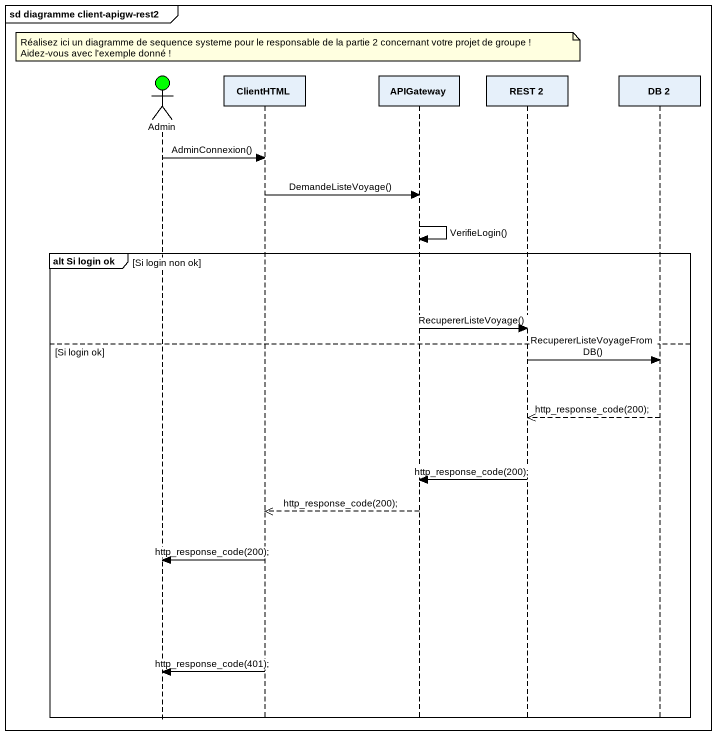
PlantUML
@startuml
mainframe sd diagramme client-apigw-rest2
hide footbox
actor Admin #00FF00
participant ClientHTML
participant APIGateway
participant "REST 2" as REST_2
participant "DB 2" as DB_2

note over ClientHTML : Réalisez ici un diagramme de sequence systeme pour le responsable de la partie 2 concernant votre projet de groupe ! Aidez-vous avec l'exemple donné !
Admin -> ClientHTML : AdminConnexion()
ClientHTML -> APIGateway : DemandeListeVoyage()
APIGateway -> APIGateway : VerifieLogin()
group alt Si login ok [Si login non ok]
  APIGateway -> REST_2 : RecupererListeVoyage()
else Si login ok
  REST_2 -> DB_2 : RecupererListeVoyageFromDB()
  DB_2 -->> REST_2 : http_response_code(200);
  REST_2 -> APIGateway : http_response_code(200);
  APIGateway -->> ClientHTML : http_response_code(200);
  ClientHTML -> Admin : http_response_code(200);
  ClientHTML -> Admin : http_response_code(401);
end
@enduml
